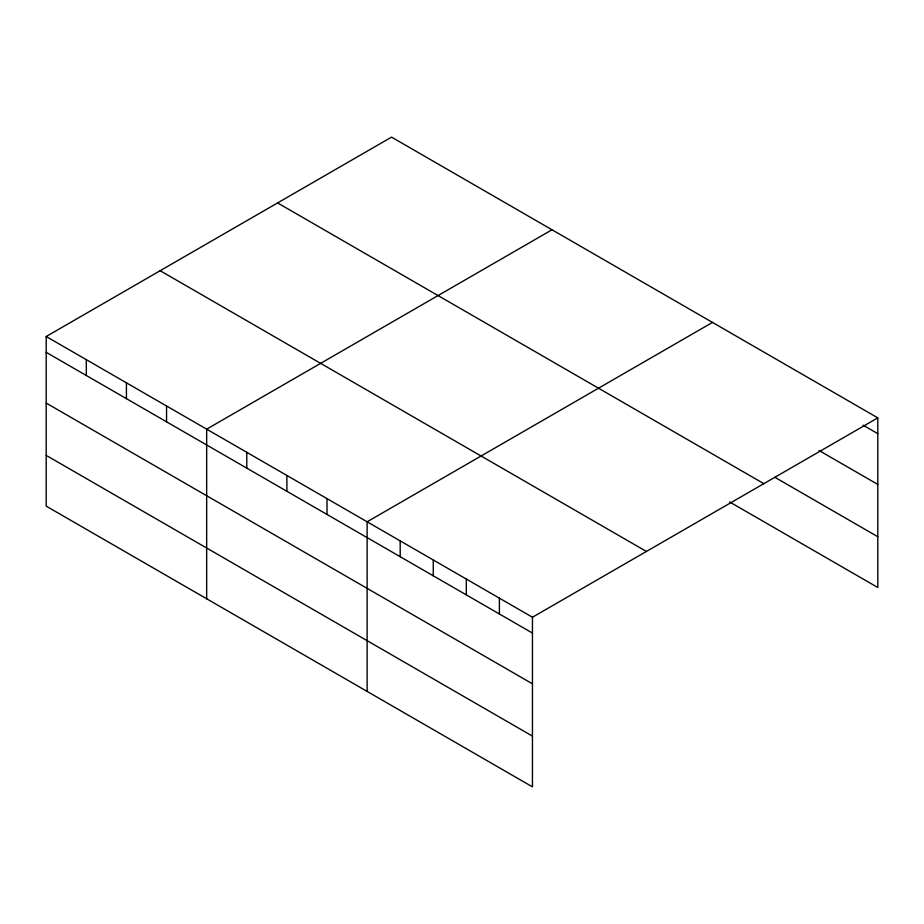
<?xml version="1.0" encoding="UTF-8"?>
<svg xmlns="http://www.w3.org/2000/svg" width="924" height="924" viewBox="0 0 924 924"><rect width="100%" height="100%" fill="white"/><g stroke="black" fill="none" stroke-linecap="round" stroke-linejoin="round"><path stroke-width="1.39" d="M532.455 683.818L532.455 617.244L46.2 336.509L46.2 506.133L532.455 786.867L532.455 683.818L46.2 403.083M729.614 501.94L877.8 587.491L877.8 417.867L391.545 137.133L46.2 336.509M552.009 229.776L206.664 429.152L206.664 598.775M712.473 322.418L367.128 521.794L367.128 691.418M532.455 617.244L877.8 417.867M863.108 425.19L877.8 433.679M819.022 450.496L877.8 484.43M774.936 477.338L877.8 536.729M277.581 202.922L763.836 483.656M160.164 270.72L646.419 551.455M46.2 352.333L532.455 633.067M46.2 455.382L532.455 736.116M499.387 598.163L499.387 613.975M466.32 579.071L466.32 594.883M433.252 559.979L433.252 575.791M400.196 540.887L400.196 556.698M327.015 498.637L327.015 514.449M286.89 475.479L286.89 491.291M246.777 452.321L246.777 468.133M166.551 405.994L166.551 421.806M126.426 382.836L126.426 398.648M86.313 359.679L86.313 375.491"/></g></svg>
